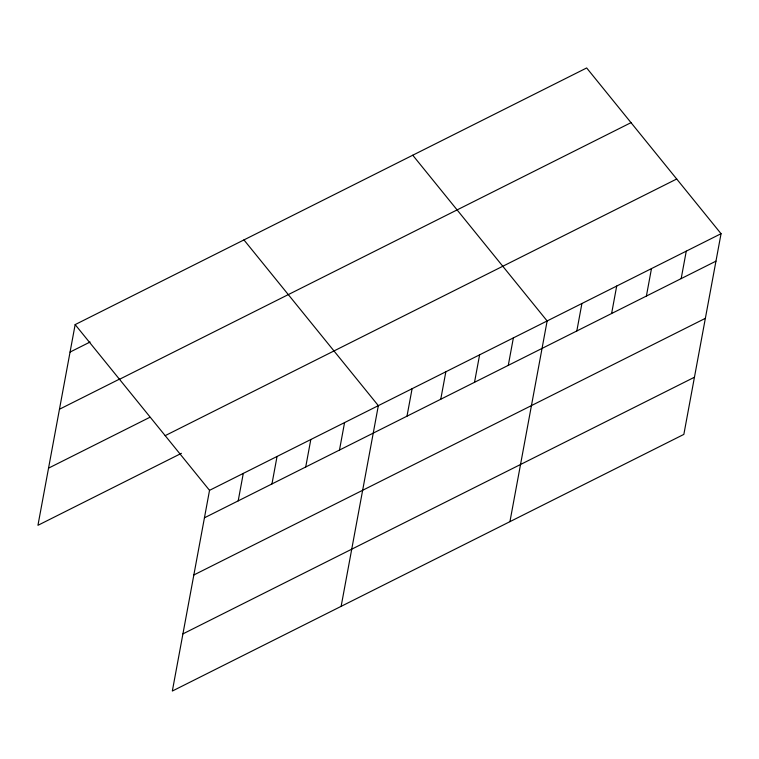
<?xml version="1.0" encoding="UTF-8"?>
<svg xmlns="http://www.w3.org/2000/svg" width="759" height="759" viewBox="0 0 759 759"><rect width="100%" height="100%" fill="white"/><g stroke="black" fill="none" stroke-linecap="round" stroke-linejoin="round"><path stroke-width="1.14" d="M75.15 324.605L209.531 490.342L172.331 691.041L683.85 434.395L721.05 233.696L586.669 67.959L75.15 324.605L37.95 525.304L181.429 453.313M238.193 500.874L243.288 473.407M271.959 483.938L277.044 456.472M305.716 466.994L310.81 439.527M339.482 450.059L344.567 422.592M341.133 606.346L378.333 405.648L243.952 239.91M406.995 416.179L412.09 388.712M440.761 399.243L445.846 371.777M474.517 382.299L479.612 354.832M508.283 365.364L513.369 337.897M509.934 521.651L547.135 320.953L412.754 155.215M576.821 330.971L581.916 303.505M611.612 313.524L616.697 286.048M646.393 296.067L651.478 268.601M681.174 278.619L686.269 251.144M70.056 352.072L90.103 342.015M59.458 409.243L119.599 379.064M119.495 379.301L631.014 122.654M48.548 468.142L149.827 417.317M165.177 435.647L676.705 179.001M209.531 490.342L721.05 233.696M204.437 517.809L715.955 261.162M193.839 574.98L705.367 318.334M182.928 633.879L694.447 377.232"/></g></svg>
